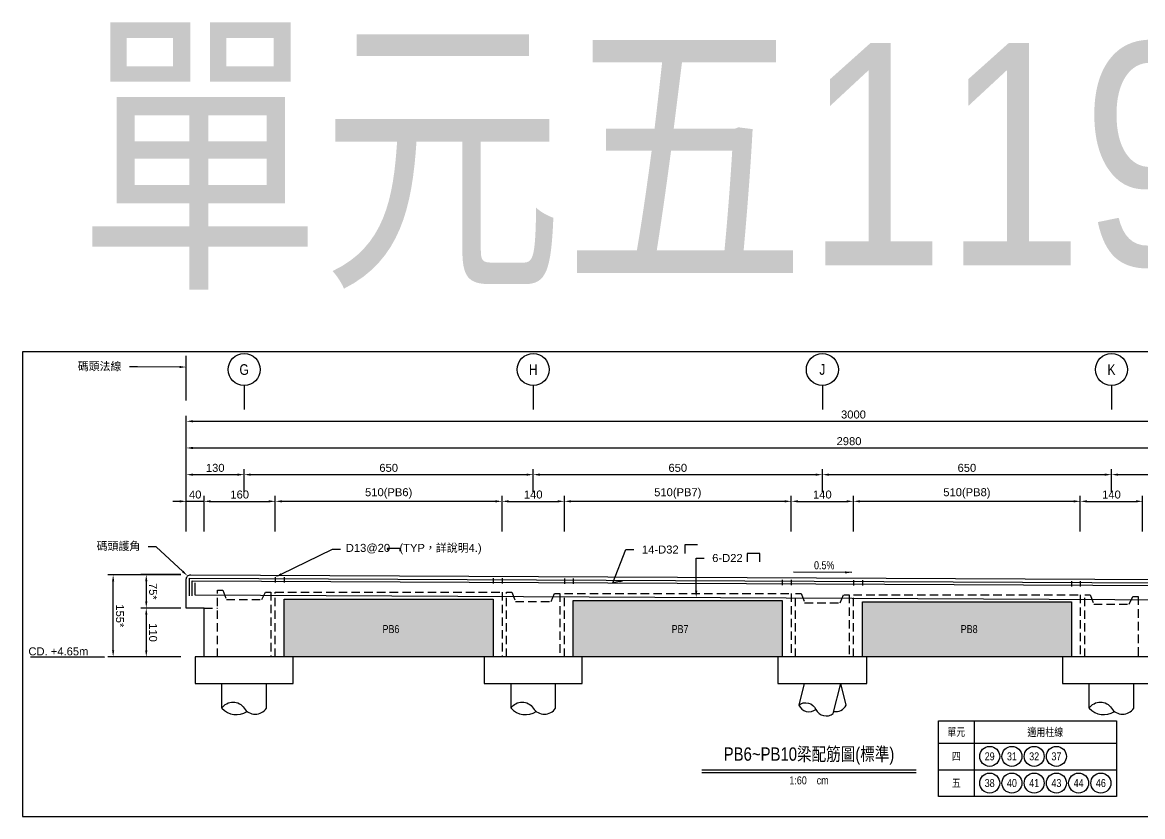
# Model space of a CAD drawing. Header units: millimetres. Extents: x 4668 to 40173, y -3560 to 14620.
# Drawn here: x 15978 to 18496, y 806 to 2592 of the extents above; entities that cross this region are included whole.
import ezdxf
from ezdxf import colors
from ezdxf.entities.mleader import LeaderData, LeaderLine
from ezdxf.enums import TextEntityAlignment as Align
from ezdxf.math import Vec2, Vec3

# ---------------------------------------------------------------- set-up
doc = ezdxf.new("R2010")
doc.units = ezdxf.units.MM
doc.linetypes.add('HIDDEN', pattern=[9.525, 6.35, -3.175])
doc.layers.add('HB_0', color=7, linetype='Continuous', transparency=0.5)
for name, color, linetype in [('HB_DIM', 1, 'Continuous'), ('HB_SYMBOLS', 7, 'Continuous'), ('HB_TXT_CTEXT', 2, 'Continuous'), ('大樑編號', 2, 'Continuous'), ('底圖', 7, 'Continuous'), ('鋼筋', 3, 'Continuous')]:
    doc.layers.add(name, color=color, linetype=linetype)
doc.styles.get("Standard").update_dxf_attribs({"font": 'arial.ttf'})
doc.dimstyles.new('50cm', dxfattribs={"dimscale": 5, "dimtxt": 3, "dimasz": 2.5, "dimexe": 2, "dimexo": 2, "dimgap": 1, "dimtad": 1, "dimdsep": 46, "dimtxsty": 'Standard', "dimcen": 0, "dimclrt": 2, "dimadec": 0, "dimazin": 0, "dimtfac": 1, "dimtix": 1, "dimtmove": 2, "dimatfit": 3, "dimfxl": 1, "dimtolj": 1, "dimtzin": 0, "dimarcsym": 0})
doc.dimstyles.new('60', dxfattribs={"dimscale": 6, "dimtxt": 3, "dimasz": 2.5, "dimexe": 2, "dimexo": 2, "dimgap": 1, "dimtad": 1, "dimdec": 0, "dimdsep": 46, "dimtxsty": 'Standard', "dimcen": 0, "dimclrd": 1, "dimclre": 1, "dimclrt": 2, "dimadec": 0, "dimazin": 0, "dimtfac": 1, "dimtdec": 0, "dimtix": 1, "dimtmove": 2, "dimatfit": 3, "dimfxl": 1, "dimtolj": 1, "dimtzin": 0, "dimarcsym": 0})

# ---------------------------------------------------------------- blocks, each defined once
blk = doc.blocks.new('gr_t')
at = {"layer": 'HB_SYMBOLS', "color": 4, "linetype": 'Continuous'}
blk.add_line((0, -6), (0, -15), dxfattribs=at)
blk.add_circle((0, 0), 6, dxfattribs=at)
at = {"layer": 'HB_SYMBOLS', "color": 4, "linetype": 'Continuous', "width": 0.8}
blk.add_attdef('A', text='', height=4.5, dxfattribs=at).set_placement((0, 0), align=Align.MIDDLE)
blk = doc.blocks.new('*D196')
at = {"layer": 'Defpoints', "color": 0}
for p in [(19326.2, 1635.2), (16346.2, 1435.2), (19326.2, 1435.2)]:
    blk.add_point(p, dxfattribs=at)
at = {"layer": 'HB_DIM', "color": 1, "lineweight": -2}
for p, q in [((16346.2, 1447.2), (16346.2, 1647.2)), ((19326.2, 1447.2), (19326.2, 1647.2)), ((16361.2, 1635.2), (19311.2, 1635.2))]:
    blk.add_line(p, q, dxfattribs=at)
at = {"layer": 'HB_DIM', "color": 1}
for points in [[(16361.2, 1637.7), (16361.2, 1632.7), (16346.2, 1635.2)], [(19311.2, 1632.7), (19311.2, 1637.7), (19326.2, 1635.2)]]:
    blk.add_solid(points, dxfattribs=at)
at = {"layer": 'HB_DIM', "color": 2, "insert": (17836.2, 1650.4), "char_height": 18, "attachment_point": 5}
blk.add_mtext('\\A1;2980', dxfattribs=at)
blk = doc.blocks.new('*D197')
at = {"layer": 'Defpoints', "color": 0}
for p in [(17126.2, 1575.2), (16476.2, 1524.7), (17126.2, 1524.7)]:
    blk.add_point(p, dxfattribs=at)
at = {"layer": 'HB_DIM', "color": 1, "lineweight": -2}
for p, q in [((16476.2, 1536.7), (16476.2, 1587.2)), ((17126.2, 1536.7), (17126.2, 1587.2)), ((16491.2, 1575.2), (17111.2, 1575.2))]:
    blk.add_line(p, q, dxfattribs=at)
at = {"layer": 'HB_DIM', "color": 1}
for points in [[(16491.2, 1577.7), (16491.2, 1572.7), (16476.2, 1575.2)], [(17111.2, 1572.7), (17111.2, 1577.7), (17126.2, 1575.2)]]:
    blk.add_solid(points, dxfattribs=at)
at = {"layer": 'HB_DIM', "color": 2, "insert": (16801.2, 1590.4), "char_height": 18, "attachment_point": 5}
blk.add_mtext('\\A1;650', dxfattribs=at)
blk = doc.blocks.new('*D198')
at = {"layer": 'Defpoints', "color": 0}
for p in [(16476.2, 1575.2), (16476.2, 1524.7), (16346.2, 1435.2)]:
    blk.add_point(p, dxfattribs=at)
at = {"layer": 'HB_DIM', "color": 1, "lineweight": -2}
for p, q in [((16346.2, 1447.2), (16346.2, 1587.2)), ((16476.2, 1536.7), (16476.2, 1587.2)), ((16361.2, 1575.2), (16461.2, 1575.2))]:
    blk.add_line(p, q, dxfattribs=at)
at = {"layer": 'HB_DIM', "color": 1}
for points in [[(16361.2, 1577.7), (16361.2, 1572.7), (16346.2, 1575.2)], [(16461.2, 1572.7), (16461.2, 1577.7), (16476.2, 1575.2)]]:
    blk.add_solid(points, dxfattribs=at)
at = {"layer": 'HB_DIM', "color": 2, "insert": (16411.2, 1590.4), "char_height": 18, "attachment_point": 5}
blk.add_mtext('\\A1;130', dxfattribs=at)
blk = doc.blocks.new('*D200')
at = {"layer": 'Defpoints', "color": 0}
for p in [(17776.2, 1575.2), (17126.2, 1524.7), (17776.2, 1525.2)]:
    blk.add_point(p, dxfattribs=at)
at = {"layer": 'HB_DIM', "color": 1, "lineweight": -2}
for p, q in [((17126.2, 1536.7), (17126.2, 1587.2)), ((17776.2, 1537.2), (17776.2, 1587.2)), ((17141.2, 1575.2), (17761.2, 1575.2))]:
    blk.add_line(p, q, dxfattribs=at)
at = {"layer": 'HB_DIM', "color": 1}
for points in [[(17141.2, 1577.7), (17141.2, 1572.7), (17126.2, 1575.2)], [(17761.2, 1572.7), (17761.2, 1577.7), (17776.2, 1575.2)]]:
    blk.add_solid(points, dxfattribs=at)
at = {"layer": 'HB_DIM', "color": 2, "insert": (17451.2, 1590.4), "char_height": 18, "attachment_point": 5}
blk.add_mtext('\\A1;650', dxfattribs=at)
blk = doc.blocks.new('*D201')
at = {"layer": 'Defpoints', "color": 0}
for p in [(18426.2, 1575.2), (17776.2, 1524.7), (18426.2, 1524.7)]:
    blk.add_point(p, dxfattribs=at)
at = {"layer": 'HB_DIM', "color": 1, "lineweight": -2}
for p, q in [((17776.2, 1536.7), (17776.2, 1587.2)), ((18426.2, 1536.7), (18426.2, 1587.2)), ((17791.2, 1575.2), (18411.2, 1575.2))]:
    blk.add_line(p, q, dxfattribs=at)
at = {"layer": 'HB_DIM', "color": 1}
for points in [[(17791.2, 1577.7), (17791.2, 1572.7), (17776.2, 1575.2)], [(18411.2, 1572.7), (18411.2, 1577.7), (18426.2, 1575.2)]]:
    blk.add_solid(points, dxfattribs=at)
at = {"layer": 'HB_DIM', "color": 2, "insert": (18101.2, 1590.4), "char_height": 18, "attachment_point": 5}
blk.add_mtext('\\A1;650', dxfattribs=at)
blk = doc.blocks.new('*D202')
at = {"layer": 'Defpoints', "color": 0}
for p in [(19076.2, 1575.2), (18426.2, 1524.7), (19076.2, 1524.7)]:
    blk.add_point(p, dxfattribs=at)
at = {"layer": 'HB_DIM', "color": 1, "lineweight": -2}
for p, q in [((18426.2, 1536.7), (18426.2, 1587.2)), ((19076.2, 1536.7), (19076.2, 1587.2)), ((18441.2, 1575.2), (19061.2, 1575.2))]:
    blk.add_line(p, q, dxfattribs=at)
at = {"layer": 'HB_DIM', "color": 1}
for points in [[(18441.2, 1577.7), (18441.2, 1572.7), (18426.2, 1575.2)], [(19061.2, 1572.7), (19061.2, 1577.7), (19076.2, 1575.2)]]:
    blk.add_solid(points, dxfattribs=at)
at = {"layer": 'HB_DIM', "color": 2, "insert": (18751.2, 1590.4), "char_height": 18, "attachment_point": 5}
blk.add_mtext('\\A1;650', dxfattribs=at)
blk = doc.blocks.new('*D204')
at = {"layer": 'Defpoints', "color": 0}
for p in [(19346.2, 1695.2), (16346.2, 1435.2), (19346.2, 1435.2)]:
    blk.add_point(p, dxfattribs=at)
at = {"layer": 'HB_DIM', "color": 1, "lineweight": -2}
for p, q in [((16346.2, 1447.2), (16346.2, 1707.2)), ((16361.2, 1695.2), (19331.2, 1695.2)), ((19346.2, 1447.2), (19346.2, 1707.2))]:
    blk.add_line(p, q, dxfattribs=at)
at = {"layer": 'HB_DIM', "color": 1}
for points in [[(16361.2, 1697.7), (16361.2, 1692.7), (16346.2, 1695.2)], [(19331.2, 1692.7), (19331.2, 1697.7), (19346.2, 1695.2)]]:
    blk.add_solid(points, dxfattribs=at)
at = {"layer": 'HB_DIM', "color": 2, "insert": (17846.2, 1710.4), "char_height": 18, "attachment_point": 5}
blk.add_mtext('\\A1;3000', dxfattribs=at)
blk = doc.blocks.new('*D205')
at = {"layer": 'Defpoints', "color": 0}
for p in [(16546.2, 1515.2), (16546.2, 1435.2), (17056.2, 1435.2)]:
    blk.add_point(p, dxfattribs=at)
at = {"layer": 'HB_DIM', "color": 1, "lineweight": -2}
for p, q in [((16546.2, 1447.2), (16546.2, 1527.2)), ((17041.2, 1515.2), (16561.2, 1515.2)), ((17056.2, 1447.2), (17056.2, 1527.2))]:
    blk.add_line(p, q, dxfattribs=at)
at = {"layer": 'HB_DIM', "color": 1}
for points in [[(16561.2, 1517.7), (16561.2, 1512.7), (16546.2, 1515.2)], [(17041.2, 1512.7), (17041.2, 1517.7), (17056.2, 1515.2)]]:
    blk.add_solid(points, dxfattribs=at)
at = {"layer": 'HB_DIM', "color": 2, "insert": (16801.2, 1533), "char_height": 18, "attachment_point": 5}
blk.add_mtext('\\A1;510(PB6)', dxfattribs=at)
blk = doc.blocks.new('*D223')
at = {"layer": 'Defpoints', "color": 0}
for p in [(17196.2, 1515.2), (17056.2, 1435.2), (17196.2, 1435.2)]:
    blk.add_point(p, dxfattribs=at)
at = {"layer": 'HB_DIM', "color": 1, "lineweight": -2}
for p, q in [((17056.2, 1447.2), (17056.2, 1527.2)), ((17071.2, 1515.2), (17181.2, 1515.2)), ((17196.2, 1447.2), (17196.2, 1527.2))]:
    blk.add_line(p, q, dxfattribs=at)
at = {"layer": 'HB_DIM', "color": 1}
for points in [[(17071.2, 1517.7), (17071.2, 1512.7), (17056.2, 1515.2)], [(17181.2, 1512.7), (17181.2, 1517.7), (17196.2, 1515.2)]]:
    blk.add_solid(points, dxfattribs=at)
at = {"layer": 'HB_DIM', "color": 2, "insert": (17126.2, 1530.4), "char_height": 18, "attachment_point": 5}
blk.add_mtext('\\A1;140', dxfattribs=at)
blk = doc.blocks.new('*D227')
at = {"layer": 'Defpoints', "color": 0}
for p in [(16181.7, 1350.2), (16346.2, 1350.2), (16346.2, 1165.2)]:
    blk.add_point(p, dxfattribs=at)
at = {"layer": 'HB_DIM', "color": 1, "lineweight": -2}
for p, q in [((16334.2, 1350.2), (16169.7, 1350.2)), ((16181.7, 1180.2), (16181.7, 1335.2)), ((16334.2, 1165.2), (16169.7, 1165.2))]:
    blk.add_line(p, q, dxfattribs=at)
at = {"layer": 'HB_DIM', "color": 1}
for points in [[(16184.2, 1335.2), (16179.2, 1335.2), (16181.7, 1350.2)], [(16179.2, 1180.2), (16184.2, 1180.2), (16181.7, 1165.2)]]:
    blk.add_solid(points, dxfattribs=at)
at = {"layer": 'HB_DIM', "color": 2, "insert": (16197, 1257.7), "char_height": 18, "attachment_point": 5, "rotation": 270}
blk.add_mtext('\\A1;155*', dxfattribs=at)
blk = doc.blocks.new('*D228')
at = {"layer": 'Defpoints', "color": 0}
for p in [(16346.2, 1350.3), (16256.2, 1275.2), (16346.2, 1275.2)]:
    blk.add_point(p, dxfattribs=at)
at = {"layer": 'HB_DIM', "color": 1, "lineweight": -2}
for p, q in [((16334.2, 1350.3), (16244.2, 1350.3)), ((16256.2, 1335.3), (16256.2, 1290.2)), ((16334.2, 1275.2), (16244.2, 1275.2))]:
    blk.add_line(p, q, dxfattribs=at)
at = {"layer": 'HB_DIM', "color": 1}
for points in [[(16258.7, 1335.3), (16253.7, 1335.3), (16256.2, 1350.3)], [(16253.7, 1290.2), (16258.7, 1290.2), (16256.2, 1275.2)]]:
    blk.add_solid(points, dxfattribs=at)
at = {"layer": 'HB_DIM', "color": 2, "insert": (16271.5, 1312.8), "char_height": 18, "attachment_point": 5, "rotation": 270}
blk.add_mtext('\\A1;75*', dxfattribs=at)
blk = doc.blocks.new('*D229')
at = {"layer": 'Defpoints', "color": 0}
for p in [(16346.2, 1275.2), (16256.2, 1165.2), (16346.2, 1165.2)]:
    blk.add_point(p, dxfattribs=at)
at = {"layer": 'HB_DIM', "color": 1, "lineweight": -2}
for p, q in [((16334.2, 1275.2), (16244.2, 1275.2)), ((16256.2, 1260.2), (16256.2, 1180.2)), ((16334.2, 1165.2), (16244.2, 1165.2))]:
    blk.add_line(p, q, dxfattribs=at)
at = {"layer": 'HB_DIM', "color": 1}
for points in [[(16258.7, 1260.2), (16253.7, 1260.2), (16256.2, 1275.2)], [(16253.7, 1180.2), (16258.7, 1180.2), (16256.2, 1165.2)]]:
    blk.add_solid(points, dxfattribs=at)
at = {"layer": 'HB_DIM', "color": 2, "insert": (16271.4, 1220.2), "char_height": 18, "attachment_point": 5, "rotation": 270}
blk.add_mtext('\\A1;110', dxfattribs=at)
blk = doc.blocks.new('預鑄樁帽2x2')
at = {"layer": 'HB_0'}
blk.add_lwpolyline([(-100, 0), (100, 0), (100, 60), (-100, 60)], close=True, dxfattribs=at)
blk = doc.blocks.new('預鑄樁帽&樁800斜')
at = {"layer": 'HB_0', "linetype": 'Continuous'}
for points in [[(-41.2, -60), (-53.2, -108.1)], [(24.4, -127.5), (41.2, -60)]]:
    blk.add_lwpolyline(points, dxfattribs=at)
at = {"layer": 'HB_0'}
blk.add_lwpolyline([(53.2, -108.1), (41.2, -60)], dxfattribs=at)
at = {"layer": 'HB_0', "linetype": 'Continuous'}
for points in [[(-53.2, -108.1, -0.48), (-14.4, -117.8, 0.48), (24.4, -127.5, 0.48)], [(-53.2, -108.1, 0.48), (-14.4, -117.8, 0.48)], [(25.6, -122.6, 0.340232), (53.2, -108.1)]]:
    blk.add_lwpolyline(points, format="xyb", dxfattribs=at)
at = {"layer": 'HB_0'}
blk.add_blockref('預鑄樁帽2x2', (0, -60), dxfattribs=at)
blk = doc.blocks.new('*D230')
at = {"layer": 'Defpoints', "color": 0}
for p in [(17196.2, 1515.2), (17196.2, 1435.2), (17706.2, 1435.2)]:
    blk.add_point(p, dxfattribs=at)
at = {"layer": 'HB_DIM', "color": 1, "lineweight": -2}
for p, q in [((17196.2, 1447.2), (17196.2, 1527.2)), ((17691.2, 1515.2), (17211.2, 1515.2)), ((17706.2, 1447.2), (17706.2, 1527.2))]:
    blk.add_line(p, q, dxfattribs=at)
at = {"layer": 'HB_DIM', "color": 1}
for points in [[(17211.2, 1517.7), (17211.2, 1512.7), (17196.2, 1515.2)], [(17691.2, 1512.7), (17691.2, 1517.7), (17706.2, 1515.2)]]:
    blk.add_solid(points, dxfattribs=at)
at = {"layer": 'HB_DIM', "color": 2, "insert": (17451.2, 1533), "char_height": 18, "attachment_point": 5}
blk.add_mtext('\\A1;510(PB7)', dxfattribs=at)
blk = doc.blocks.new('*D231')
at = {"layer": 'Defpoints', "color": 0}
for p in [(17846.2, 1515.2), (17706.2, 1435.2), (17846.2, 1435.2)]:
    blk.add_point(p, dxfattribs=at)
at = {"layer": 'HB_DIM', "color": 1, "lineweight": -2}
for p, q in [((17706.2, 1447.2), (17706.2, 1527.2)), ((17721.2, 1515.2), (17831.2, 1515.2)), ((17846.2, 1447.2), (17846.2, 1527.2))]:
    blk.add_line(p, q, dxfattribs=at)
at = {"layer": 'HB_DIM', "color": 1}
for points in [[(17721.2, 1517.7), (17721.2, 1512.7), (17706.2, 1515.2)], [(17831.2, 1512.7), (17831.2, 1517.7), (17846.2, 1515.2)]]:
    blk.add_solid(points, dxfattribs=at)
at = {"layer": 'HB_DIM', "color": 2, "insert": (17776.2, 1530.4), "char_height": 18, "attachment_point": 5}
blk.add_mtext('\\A1;140', dxfattribs=at)
blk = doc.blocks.new('*D232')
at = {"layer": 'Defpoints', "color": 0}
for p in [(17846.2, 1515.2), (17846.2, 1435.2), (18356.2, 1435.2)]:
    blk.add_point(p, dxfattribs=at)
at = {"layer": 'HB_DIM', "color": 1, "lineweight": -2}
for p, q in [((17846.2, 1447.2), (17846.2, 1527.2)), ((18341.2, 1515.2), (17861.2, 1515.2)), ((18356.2, 1447.2), (18356.2, 1527.2))]:
    blk.add_line(p, q, dxfattribs=at)
at = {"layer": 'HB_DIM', "color": 1}
for points in [[(17861.2, 1517.7), (17861.2, 1512.7), (17846.2, 1515.2)], [(18341.2, 1512.7), (18341.2, 1517.7), (18356.2, 1515.2)]]:
    blk.add_solid(points, dxfattribs=at)
at = {"layer": 'HB_DIM', "color": 2, "insert": (18101.2, 1533), "char_height": 18, "attachment_point": 5}
blk.add_mtext('\\A1;510(PB8)', dxfattribs=at)
blk = doc.blocks.new('*D236')
at = {"layer": 'Defpoints', "color": 0}
for p in [(16546.2, 1515.2), (16386.2, 1435.2), (16546.2, 1435.2)]:
    blk.add_point(p, dxfattribs=at)
at = {"layer": 'HB_DIM', "color": 1, "lineweight": -2}
for p, q in [((16386.2, 1447.2), (16386.2, 1527.2)), ((16401.2, 1515.2), (16531.2, 1515.2)), ((16546.2, 1447.2), (16546.2, 1527.2))]:
    blk.add_line(p, q, dxfattribs=at)
at = {"layer": 'HB_DIM', "color": 1}
for points in [[(16401.2, 1517.7), (16401.2, 1512.7), (16386.2, 1515.2)], [(16531.2, 1512.7), (16531.2, 1517.7), (16546.2, 1515.2)]]:
    blk.add_solid(points, dxfattribs=at)
at = {"layer": 'HB_DIM', "color": 2, "insert": (16466.2, 1530.4), "char_height": 18, "attachment_point": 5}
blk.add_mtext('\\A1;160', dxfattribs=at)
blk = doc.blocks.new('*D237')
at = {"layer": 'Defpoints', "color": 0}
for p in [(16346.2, 1515.2), (16346.2, 1435.2), (16386.2, 1435.2)]:
    blk.add_point(p, dxfattribs=at)
at = {"layer": 'HB_DIM', "color": 1, "lineweight": -2}
for p, q in [((16331.2, 1515.2), (16316.2, 1515.2)), ((16346.2, 1447.2), (16346.2, 1527.2)), ((16386.2, 1515.2), (16346.2, 1515.2)), ((16386.2, 1447.2), (16386.2, 1527.2)), ((16401.2, 1515.2), (16416.2, 1515.2))]:
    blk.add_line(p, q, dxfattribs=at)
at = {"layer": 'HB_DIM', "color": 1}
for points in [[(16331.2, 1512.7), (16331.2, 1517.7), (16346.2, 1515.2)], [(16401.2, 1517.7), (16401.2, 1512.7), (16386.2, 1515.2)]]:
    blk.add_solid(points, dxfattribs=at)
at = {"layer": 'HB_DIM', "color": 2, "insert": (16366.2, 1530.4), "char_height": 18, "attachment_point": 5}
blk.add_mtext('\\A1;40', dxfattribs=at)
blk = doc.blocks.new('*D238')
at = {"layer": 'Defpoints', "color": 0}
for p in [(18496.2, 1515.2), (18356.2, 1435.2), (18496.2, 1435.2)]:
    blk.add_point(p, dxfattribs=at)
at = {"layer": 'HB_DIM', "color": 1, "lineweight": -2}
for p, q in [((18356.2, 1447.2), (18356.2, 1527.2)), ((18371.2, 1515.2), (18481.2, 1515.2)), ((18496.2, 1447.2), (18496.2, 1527.2))]:
    blk.add_line(p, q, dxfattribs=at)
at = {"layer": 'HB_DIM', "color": 1}
for points in [[(18371.2, 1517.7), (18371.2, 1512.7), (18356.2, 1515.2)], [(18481.2, 1512.7), (18481.2, 1517.7), (18496.2, 1515.2)]]:
    blk.add_solid(points, dxfattribs=at)
at = {"layer": 'HB_DIM', "color": 2, "insert": (18426.2, 1530.4), "char_height": 18, "attachment_point": 5}
blk.add_mtext('\\A1;140', dxfattribs=at)
blk = doc.blocks.new('柱線編號')
at = {"layer": 'HB_SYMBOLS', "color": 4, "linetype": 'Continuous'}
blk.add_circle((0, 0), 22.5, dxfattribs=at)
at = {"layer": 'HB_SYMBOLS', "color": 4, "linetype": 'Continuous', "width": 0.8}
blk.add_attdef('01', text='', height=18, dxfattribs=at).set_placement((0, 0), align=Align.MIDDLE)
blk = doc.blocks.new('_None')
blk = doc.blocks.new('PG12至PG14')
at = {"layer": 'HB_0', "color": 1, "linetype": 'HIDDEN', "ltscale": 3}
blk.add_lwpolyline([(0, 150), (12, 150), (20, 129), (100, 129), (108, 146), (120, 146), (120, 0), (0, 0)], close=True, dxfattribs=at)
blk = doc.blocks.new('PG15&PG16')
at = {"layer": 'HB_0', "color": 1, "linetype": 'HIDDEN', "ltscale": 3}
blk.add_lwpolyline([(0, 146), (12, 146), (20, 125), (100, 125), (108, 143), (120, 143), (120, 0), (0, 0)], close=True, dxfattribs=at)
blk = doc.blocks.new('PG17&PG18')
at = {"layer": 'HB_0', "color": 1, "linetype": 'HIDDEN', "ltscale": 3}
blk.add_lwpolyline([(0, 143), (12, 143), (20, 122), (100, 122), (108, 140), (120, 140), (120, 0), (0, 0)], close=True, dxfattribs=at)
blk = doc.blocks.new('PG19&PG20')
at = {"layer": 'HB_0', "color": 1, "linetype": 'HIDDEN', "ltscale": 3}
blk.add_lwpolyline([(0, 140), (12, 140), (20, 119), (100, 119), (108, 136), (120, 136), (120, 0), (0, 0)], close=True, dxfattribs=at)
blk = doc.blocks.new('PB6側')
at = {"layer": 'HB_0'}
h = blk.add_hatch(color=253, dxfattribs=at)
h.dxf.hatch_style = 1
h.paths.add_polyline_path([(20, 130), (490, 130), (490, 0), (20, 0)])
at = {"layer": 'HB_0', "color": 1, "linetype": 'HIDDEN', "ltscale": 3}
blk.add_lwpolyline([(0, 146), (510, 146), (510, 0), (0, 0)], close=True, dxfattribs=at)
at = {"layer": 'HB_0', "color": 7}
blk.add_lwpolyline([(20, 130), (490, 130), (490, 0), (20, 0)], close=True, dxfattribs=at)
at = {"layer": '大樑編號', "linetype": 'Continuous', "width": 0.8}
blk.add_text('PB6', height=18, rotation=360, dxfattribs=at).set_placement((260.1, 62.7), align=Align.MIDDLE)
blk = doc.blocks.new('PB7側')
at = {"layer": 'HB_0'}
h = blk.add_hatch(color=253, dxfattribs=at)
h.dxf.hatch_style = 1
h.paths.add_polyline_path([(20, 127), (490, 127), (490, 0), (20, 0)])
at = {"layer": 'HB_0', "color": 1, "linetype": 'HIDDEN', "ltscale": 3}
blk.add_lwpolyline([(0, 143), (510, 143), (510, 0), (0, 0)], close=True, dxfattribs=at)
at = {"layer": 'HB_0', "color": 7, "linetype": 'Continuous'}
blk.add_lwpolyline([(20, 127), (490, 127), (490, 0), (20, 0)], close=True, dxfattribs=at)
at = {"layer": '大樑編號', "linetype": 'Continuous', "width": 0.8}
blk.add_text('PB7', height=18, rotation=360, dxfattribs=at).set_placement((260.1, 62.7), align=Align.MIDDLE)
blk = doc.blocks.new('PB8側')
at = {"layer": 'HB_0'}
h = blk.add_hatch(color=253, dxfattribs=at)
h.dxf.hatch_style = 1
h.paths.add_polyline_path([(20, 124), (490, 124), (490, 0), (20, 0)])
at = {"layer": 'HB_0', "color": 1, "linetype": 'HIDDEN', "ltscale": 3}
blk.add_lwpolyline([(0, 140), (510, 140), (510, 0), (0, 0)], close=True, dxfattribs=at)
at = {"layer": 'HB_0', "color": 7, "linetype": 'Continuous'}
blk.add_lwpolyline([(20, 124), (490, 124), (490, 0), (20, 0)], close=True, dxfattribs=at)
at = {"layer": '大樑編號', "linetype": 'Continuous', "width": 0.8}
blk.add_text('PB8', height=18, rotation=360, dxfattribs=at).set_placement((260.1, 62.7), align=Align.MIDDLE)
blk = doc.blocks.new('預鑄樁帽&樁1000直')
at = {"layer": 'HB_0', "linetype": 'Continuous'}
for p, q in [((-50, -115.1), (-50, -60)), ((50, -115.1), (50, -60))]:
    blk.add_line(p, q, dxfattribs=at)
blk.add_lwpolyline([(-110, -60), (110, -60), (110, 0), (-110, 0)], close=True, dxfattribs=at)
for points in [[(-50, -115.1, -0.546594), (0, -115.1, 0.546594), (50, -115.1, 0.546594)], [(-50, -115.1, 0.374126), (6.6, -122.4, 0.374126)]]:
    blk.add_lwpolyline(points, format="xyb", dxfattribs=at)

msp = doc.modelspace()

# ---------------------------------------------------------------- linework, layer by layer
at = {"layer": 'Defpoints', "color": 241, "linetype": 'Continuous', "true_color": 0xf7abae}
msp.add_line((15977.712, 806.197), (19514.712, 806.197), dxfattribs=at)
msp.add_lwpolyline([(19514.712, 806.197), (19514.712, 1851.197), (15977.712, 1851.197), (15977.712, 806.197)], dxfattribs=at)
at = {"layer": 'HB_0', "color": 1, "linetype": 'HIDDEN', "ltscale": 3}
msp.add_line((16386.212, 1275.197), (16416.212, 1275.197), dxfattribs=at)
at = {"layer": 'HB_0', "color": 4}
for p, q in [((18117.412, 1021.675), (18117.412, 851.675)), ((18037.412, 971.675), (18437.412, 971.675)), ((18037.412, 911.675), (18437.412, 911.675))]:
    msp.add_line(p, q, dxfattribs=at)
at = {"layer": 'HB_0', "color": 7, "linetype": 'Continuous'}
msp.add_lwpolyline([(16386.212, 1165.197), (16386.212, 1275.197), (16346.212, 1275.197), (16346.212, 1340.147, -0.41567878), (16356.262, 1350.147), (19326.212, 1335.297), (19326.212, 1165.197), (16576.212, 1165.197), (16576.212, 1165.197)], format="xyb", close=True, dxfattribs=at)
at = {"layer": 'HB_0', "color": 4}
msp.add_lwpolyline([(18037.412, 851.675), (18037.412, 1021.675), (18437.412, 1021.675), (18437.412, 851.675)], close=True, dxfattribs=at)
at = {"layer": 'HB_DIM'}
msp.add_line((16346.212, 1742.19), (16346.212, 1842.19), dxfattribs=at)
at = {"layer": 'HB_TXT_CTEXT', "color": 3, "linetype": 'Continuous'}
msp.add_line((17505.012, 911.675), (17987.412, 911.675), dxfattribs=at)
at = {"layer": 'HB_TXT_CTEXT', "color": 1, "linetype": 'Continuous'}
msp.add_line((17505.012, 905.675), (17987.412, 905.675), dxfattribs=at)
at = {"layer": 'HB_TXT_CTEXT', "linetype": 'Continuous'}
for points in [[(17495.774, 1417.049), (17467.371, 1417.049), (17467.371, 1397.927)], [(17635.623, 1378.859), (17635.623, 1397.981), (17607.219, 1397.981), (17607.219, 1378.859)]]:
    msp.add_lwpolyline(points, dxfattribs=at)
msp.add_lwpolyline([(16801.624, 1403.528), (16798.96, 1406.517, -0.64760203), (16800.573, 1410.114), (16826.041, 1410.114), (16826.041, 1403.101)], format="xyb", dxfattribs=at)
at = {"layer": '鋼筋'}
for p, q in [((16546.212, 1344.697), (16546.212, 1332.697)), ((16566.212, 1344.597), (16566.212, 1332.597)), ((17036.212, 1342.247), (17036.212, 1330.247)), ((17056.212, 1342.147), (17056.212, 1330.147)), ((17196.212, 1341.447), (17196.212, 1329.447)), ((17216.212, 1341.347), (17216.212, 1329.347)), ((17686.212, 1338.997), (17686.212, 1326.997)), ((17706.212, 1338.897), (17706.212, 1326.897)), ((17846.212, 1338.197), (17846.212, 1326.197)), ((17866.212, 1338.097), (17866.212, 1326.097)), ((18336.212, 1335.747), (18336.212, 1323.747)), ((18356.212, 1335.647), (18356.212, 1323.647))]:
    msp.add_line(p, q, dxfattribs=at)
for points in [[(16353.712, 1302.66), (16353.712, 1342.659), (19318.712, 1327.834)], [(16359.712, 1302.66), (16359.712, 1336.629), (19318.682, 1321.864)], [(16365.712, 1331.599), (16365.712, 1304.599), (19320.212, 1289.826), (19320.212, 1316.826)]]:
    msp.add_lwpolyline(points, dxfattribs=at)

# ---------------------------------------------------------------- block references
at = {"layer": 'HB_0', "color": 4}
for name, p in [('PG12至PG14', (16416.212, 1165.197)), ('PB6側', (16546.212, 1165.197)), ('PG15&PG16', (17066.212, 1165.197)), ('PB7側', (17196.212, 1165.197)), ('PG17&PG18', (17716.212, 1165.197)), ('PB8側', (17846.212, 1165.197)), ('PG19&PG20', (18366.212, 1165.197)), ('預鑄樁帽&樁1000直', (16476.212, 1165.197)), ('預鑄樁帽&樁1000直', (17126.212, 1165.197)), ('預鑄樁帽&樁1000直', (18426.212, 1165.197))]:
    msp.add_blockref(name, p, dxfattribs=at)
at = {"layer": 'HB_0'}
msp.add_blockref('預鑄樁帽&樁800斜', (17776.212, 1165.197), dxfattribs=at)
msp.add_blockref('預鑄樁帽&樁800斜', (17776.212, 1165.197), dxfattribs=at)
for p, values in [((18152.412, 941.675), {'01': '29'}), ((18202.412, 941.675), {'01': '31'}), ((18252.412, 941.675), {'01': '32'}), ((18302.412, 941.675), {'01': '37'}), ((18152.412, 881.675), {'01': '38'}), ((18202.412, 881.675), {'01': '40'}), ((18252.412, 881.675), {'01': '41'}), ((18302.412, 881.675), {'01': '43'}), ((18352.412, 881.675), {'01': '44'}), ((18402.412, 881.675), {'01': '46'})]:
    msp.add_blockref('柱線編號', p, dxfattribs=at).add_auto_attribs(values)
at = {"layer": '底圖'}
ref = msp.add_blockref('gr_t', (16476.212, 1811.513), dxfattribs=dict(at, xscale=6.000000000000001, yscale=6.000000000000001, zscale=6.000000000000001))
ref.add_attrib('A', 'G', dxfattribs={"layer": 'HB_SYMBOLS', "color": 4, "linetype": 'Continuous', "height": 24, "width": 0.8}).set_placement((16476.212, 1811.513), align=Align.MIDDLE)
ref = msp.add_blockref('gr_t', (17126.212, 1811.513), dxfattribs=dict(at, xscale=6.000000000000001, yscale=6.000000000000001, zscale=6.000000000000001))
ref.add_attrib('A', 'H', dxfattribs={"layer": 'HB_SYMBOLS', "color": 4, "linetype": 'Continuous', "height": 24, "width": 0.8}).set_placement((17126.212, 1811.513), align=Align.MIDDLE)
ref = msp.add_blockref('gr_t', (17776.212, 1811.513), dxfattribs=dict(at, xscale=6.000000000000001, yscale=6.000000000000001, zscale=6.000000000000001))
ref.add_attrib('A', 'J', dxfattribs={"layer": 'HB_SYMBOLS', "color": 4, "linetype": 'Continuous', "height": 24, "width": 0.8}).set_placement((17776.212, 1811.513), align=Align.MIDDLE)
ref = msp.add_blockref('gr_t', (18426.212, 1811.513), dxfattribs=dict(at, xscale=6.000000000000001, yscale=6.000000000000001, zscale=6.000000000000001))
ref.add_attrib('A', 'K', dxfattribs={"layer": 'HB_SYMBOLS', "color": 4, "linetype": 'Continuous', "height": 24, "width": 0.8}).set_placement((18426.212, 1811.513), align=Align.MIDDLE)

# ---------------------------------------------------------------- texts
at = {"layer": 'Defpoints', "color": 241, "linetype": 'Continuous', "true_color": 0xf7abae, "width": 0.8}
msp.add_text('單元五119', height=500, rotation=360, dxfattribs=at).set_placement((16103.192, 2045.995))
at = {"layer": 'HB_TXT_CTEXT', "linetype": 'Continuous', "width": 0.8}
msp.add_text('0.5%%%', height=18, dxfattribs=at).set_placement((17757.508, 1371.461), align=Align.MIDDLE_LEFT)
for s, p in [('單元', (18077.412, 996.675)), ('適用柱線', (18277.412, 996.675)), ('四', (18077.412, 941.675)), ('1:60    cm', (17746.212, 887.675)), ('五', (18077.412, 881.675))]:
    msp.add_text(s, height=18, rotation=360, dxfattribs=at).set_placement(p, align=Align.MIDDLE)
at = {"layer": 'HB_TXT_CTEXT', "color": 3, "linetype": 'Continuous', "width": 0.8}
msp.add_text('PB6~PB10梁配筋圖(標準)', height=30, rotation=360, dxfattribs=at).set_placement((17746.212, 944.675), align=Align.MIDDLE)

# ---------------------------------------------------------------- dimensions: what is measured, and where the dimension line sits
at = {"layer": 'HB_DIM'}
for base, p1, p2, angle, picture, middle in [((19346.212, 1695.197), (16346.212, 1435.197), (19346.212, 1435.197), 0, '*D204', (17846.212, 1710.386)), ((19326.212, 1635.197), (16346.212, 1435.197), (19326.212, 1435.197), 0, '*D196', (17836.212, 1650.386)), ((16476.212, 1575.197), (16346.212, 1435.197), (16476.212, 1524.697), 0, '*D198', (16411.212, 1590.386)), ((17126.212, 1575.197), (16476.212, 1524.697), (17126.212, 1524.697), 0, '*D197', (16801.212, 1590.386)), ((17776.212, 1575.197), (17126.212, 1524.697), (17776.212, 1525.197), 0, '*D200', (17451.212, 1590.386)), ((18426.212, 1575.197), (17776.212, 1524.697), (18426.212, 1524.697), 0, '*D201', (18101.212, 1590.386)), ((19076.212, 1575.197), (18426.212, 1524.697), (19076.212, 1524.697), 0, '*D202', (18751.212, 1590.386)), ((16346.212, 1515.197), (16386.212, 1435.197), (16346.212, 1435.197), 0, '*D237', (16366.212, 1530.386)), ((16546.212, 1515.197), (16386.212, 1435.197), (16546.212, 1435.197), 0, '*D236', (16466.212, 1530.386)), ((17196.212, 1515.197), (17056.212, 1435.197), (17196.212, 1435.197), 0, '*D223', (17126.212, 1530.386)), ((17846.212, 1515.197), (17706.212, 1435.197), (17846.212, 1435.197), 0, '*D231', (17776.212, 1530.386)), ((18496.212, 1515.197), (18356.212, 1435.197), (18496.212, 1435.197), 0, '*D238', (18426.212, 1530.386)), ((16256.212, 1165.197), (16346.212, 1275.197), (16346.212, 1165.197), 90, '*D229', (16271.401, 1220.197))]:
    dim = msp.add_linear_dim(base=base, p1=p1, p2=p2, angle=angle, dimstyle='60', dxfattribs=at)
    dim.commit()
    dim.dimension.update_dxf_attribs({"geometry": picture, "text_midpoint": middle})
for base, p1, p2, angle, text, picture, middle in [((16546.212, 1515.197), (17056.212, 1435.197), (16546.212, 1435.197), 180, '<>(PB6)', '*D205', (16801.212, 1532.987)), ((17196.212, 1515.197), (17706.212, 1435.197), (17196.212, 1435.197), 180, '<>(PB7)', '*D230', (17451.212, 1532.987)), ((17846.212, 1515.197), (18356.212, 1435.197), (17846.212, 1435.197), 180, '<>(PB8)', '*D232', (18101.212, 1532.987)), ((16181.672, 1350.197), (16346.212, 1165.197), (16346.212, 1350.197), 90, '155*', '*D227', (16196.969, 1257.697)), ((16256.212, 1275.197), (16346.212, 1350.347), (16346.212, 1275.197), 90, '<>*', '*D228', (16271.509, 1312.772))]:
    dim = msp.add_linear_dim(base=base, p1=p1, p2=p2, angle=angle, text=text, dimstyle='60', dxfattribs=at)
    dim.commit()
    dim.dimension.update_dxf_attribs({"geometry": picture, "text_midpoint": middle})

# ---------------------------------------------------------------- leaders
at = {"layer": 'HB_0', "linetype": 'Continuous'}
ml = msp.add_multileader_mtext('Standard', dxfattribs=at)
ml.set_content('CD. +4.65m', color=2)
ml.set_leader_properties(color=1)
ml.set_arrow_properties(name='NONE')
ml.build(insert=Vec2(0, 0))
ml.multileader.update_dxf_attribs({"text_left_attachment_type": 5, "text_right_attachment_type": 5, "dogleg_length": 3, "arrow_head_size": 15, "scale": 6})
ctx = ml.context
ctx.base_point, ctx.scale, ctx.char_height, ctx.arrow_head_size, ctx.landing_gap_size, ctx.plane_origin = Vec3(15976.4, 1165.197), 6, 18, 15, 18, Vec3(16149.345, 1165.197)
ctx.left_attachment, ctx.right_attachment, ctx.text_align_type = 5, 5, 2
notes = []
notes.append((ctx, [(0, (1, 1, 0), (16162.057, 1164.891), (-1, 0), 18, [(0, [(16134.806, 1165.197)], 0, [])])]))
ctx.mtext.insert, ctx.mtext.alignment, ctx.mtext.flow_direction = Vec3(16126.057, 1186.797), 3, 5
at = {"layer": 'HB_DIM'}
msp.add_leader([(17842.26, 1355.379), (17711.505, 1356.033)], dimstyle='50cm', override={"dimscale": 6}, dxfattribs=at)
ml = msp.add_multileader_mtext('Standard', dxfattribs=at)
ml.set_content('碼頭法線', color=2)
ml.set_leader_properties(color=1)
ml.build(insert=Vec2(0, 0))
ml.multileader.update_dxf_attribs({"dogleg_length": 3, "arrow_head_size": 15, "scale": 6})
ctx = ml.context
ctx.base_point, ctx.scale, ctx.char_height, ctx.arrow_head_size, ctx.landing_gap_size, ctx.plane_origin = Vec3(16086.041, 1817.19), 6, 18, 15, 18, Vec3(16346.212, 1842.19)
ctx.text_align_type = 2
notes.append((ctx, [(0, (1, 1, 0), (16236.341, 1817.65), (-1, 0), 18, [(0, [(16346.212, 1817.19)], 0, [])])]))
ctx.mtext.insert, ctx.mtext.alignment, ctx.mtext.flow_direction = Vec3(16200.341, 1827.878), 3, 5
ml = msp.add_multileader_mtext('Standard', dxfattribs=at)
ml.set_content('碼頭護角', color=2)
ml.set_leader_properties(color=1)
ml.build(insert=Vec2(0, 0))
ml.multileader.update_dxf_attribs({"dogleg_length": 3, "arrow_head_size": 15, "scale": 6})
ctx = ml.context
ctx.base_point, ctx.scale, ctx.char_height, ctx.arrow_head_size, ctx.landing_gap_size, ctx.plane_origin = Vec3(16129.293, 1412.849), 6, 18, 15, 18, Vec3(16071.204, 1381.556)
ctx.text_align_type = 2
notes.append((ctx, [(0, (1, 1, 0), (16278.693, 1413.207), (-1, 0), 18, [(0, [(16349.159, 1347.235)], 0, [])])]))
ctx.mtext.insert, ctx.mtext.alignment, ctx.mtext.flow_direction = Vec3(16242.693, 1423.537), 3, 5
ml = msp.add_multileader_mtext('Standard', dxfattribs=at)
ml.set_content('D13@20   (TYP，詳說明4.)', color=2)
ml.set_leader_properties(color=1)
ml.build(insert=Vec2(0, 0))
ml.multileader.update_dxf_attribs({"dogleg_length": 3, "arrow_head_size": 15, "scale": 6})
ctx = ml.context
ctx.base_point, ctx.scale, ctx.char_height, ctx.arrow_head_size, ctx.landing_gap_size, ctx.plane_origin = Vec3(16688.423, 1407.511), 6, 18, 15, 18, Vec3(16525.433, 1407.353)
ctx.text_align_type = 2
notes.append((ctx, [(0, (1, 1, 0), (16674.52, 1407.865), (1, 0), 18, [(0, [(16546.212, 1344.697)], 0, [])])]))
ctx.mtext.insert, ctx.mtext.alignment, ctx.mtext.flow_direction = Vec3(17010.194, 1419.511), 3, 5
ml = msp.add_multileader_mtext('Standard', dxfattribs=at)
ml.set_content('14-D32', color=2)
ml.set_leader_properties(color=1)
ml.build(insert=Vec2(0, 0))
ml.multileader.update_dxf_attribs({"dogleg_length": 3, "arrow_head_size": 15, "scale": 6})
ctx = ml.context
ctx.base_point, ctx.scale, ctx.char_height, ctx.arrow_head_size, ctx.landing_gap_size, ctx.plane_origin = Vec3(17352.674, 1406.822), 6, 18, 15, 18, Vec3(17720.805, 1347.264)
notes.append((ctx, [(0, (1, 1, 0), (17334.674, 1406.669), (1, 0), 18, [(0, [(17334.706, 1338.1), (17305.025, 1332.248)], 0, [])])]))
ctx.mtext.insert, ctx.mtext.flow_direction = Vec3(17370.674, 1415.822), 5
ml = msp.add_multileader_mtext('Standard', dxfattribs=at)
ml.set_content('6-D22', color=2)
ml.set_leader_properties(color=1)
ml.build(insert=Vec2(0, 0))
ml.multileader.update_dxf_attribs({"dogleg_length": 3, "arrow_head_size": 15, "scale": 6})
ctx = ml.context
ctx.base_point, ctx.scale, ctx.char_height, ctx.arrow_head_size, ctx.landing_gap_size, ctx.plane_origin = Vec3(17510.522, 1387.754), 6, 18, 15, 18, Vec3(17878.654, 1347.264)
notes.append((ctx, [(0, (1, 1, 0), (17492.522, 1387.601), (1, 0), 18, [(1, [(17492.564, 1298.964)], 0, [])])]))
ctx.mtext.insert, ctx.mtext.flow_direction = Vec3(17528.522, 1396.754), 5
for ctx, leaders in notes:
    for number, flags, end, landing, length, lines in leaders:
        leader = LeaderData()
        leader.index, (leader.has_last_leader_line, leader.has_dogleg_vector, leader.attachment_direction) = number, flags
        leader.last_leader_point, leader.dogleg_vector, leader.dogleg_length = Vec3(end), Vec3(landing), length
        for number, points, colour, breaks in lines:
            line = LeaderLine()
            line.index, line.vertices, line.color, line.breaks = number, Vec3.list(points), colors.encode_raw_color(colour), breaks
            leader.lines.append(line)
        ctx.leaders.append(leader)

doc.saveas('drawing.dxf')
